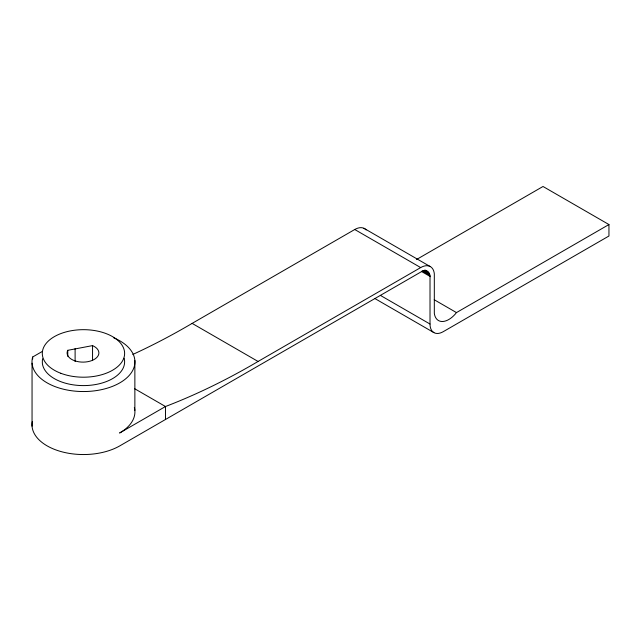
<?xml version="1.0" encoding="UTF-8"?>
<svg xmlns="http://www.w3.org/2000/svg" width="641" height="641" viewBox="0 0 641 641"><rect width="100%" height="100%" fill="white"/><g stroke="black" fill="none" stroke-linecap="round" stroke-linejoin="round"><path stroke-width="0.96" d="M67.77 350.315L67.545 350.795A15.897 9.174 0 0 0 76.92 361.428A15.897 9.174 0 0 0 96.567 357.718A15.897 9.174 0 0 0 93.257 345.94L92.552 345.611L67.77 350.315L67.77 356.316M32.683 358.984L32.683 356.989L42.21 351.5M132.815 354.449A745.683 430.52 -60 0 0 192.132 323.393L354.745 229.51A19.382 11.193 -60 0 1 366.107 229.927M416.522 259.517L543.015 186.483L608.95 224.55L608.95 236.008L443.243 331.677A18.709 10.801 -60 0 1 430.015 324.042L380.345 295.365M134.338 407.404A51.464 29.71 0 0 1 119.603 433.004L165.474 406.514A745.683 430.52 -60 0 0 258.067 361.46L420.68 267.577A19.382 11.193 -60 0 1 434.318 273.883L434.318 313.329A20.704 11.955 -60 0 0 456.472 312.592L608.95 224.55M430.015 324.042L430.015 278.226C431.265 273.242 425.969 268.483 421.425 271.688L119.603 445.984A51.464 29.71 0 0 1 60.991 451.56A51.464 29.71 0 0 1 32.314 421.53M363.92 228.276L429.855 266.344M425.68 270.318L427.395 271.311M354.745 229.51L420.68 267.577M424.839 269.997L428.268 271.976M424.695 270.39L428.981 272.858M423.525 270.494L429.518 273.955M422.171 270.782L429.879 275.237M421.449 271.464L430.015 276.407M434.205 299.732L456.472 312.592M374.793 298.49L433.893 332.607M192.132 323.393L258.067 361.46M134.65 388.718L165.474 406.514L165.474 419.494M134.866 360.482L134.866 410.496M92.552 345.611L92.552 360.611M75.109 348.536L75.109 361.548M32.05 363.191L32.05 426.193M124.154 358.271A41.16 23.765 0 0 1 87.48 385.481A41.16 23.765 0 0 1 42.338 362.918L42.37 360.426A41.16 23.765 0 0 1 42.643 358.776M113.553 337.735A51.464 29.71 0 0 1 129.314 375.314A51.464 29.71 0 0 1 67.393 390.057A51.464 29.71 0 0 1 32.683 356.989M60.807 373.278A41.16 23.765 0 0 0 124.546 354.834A41.16 23.765 0 0 0 65.021 332.19A41.16 23.765 0 0 0 60.807 373.278"/></g></svg>
